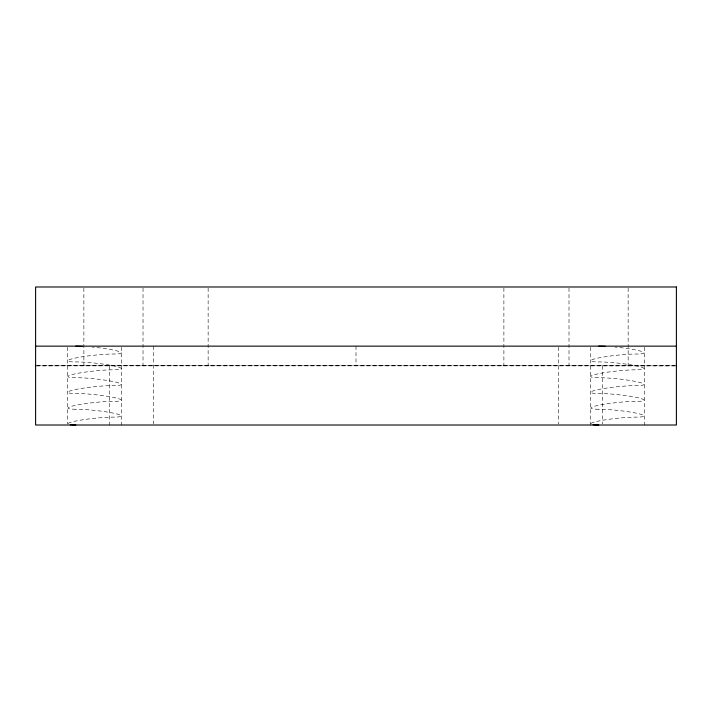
<?xml version="1.0" encoding="UTF-8"?>
<svg xmlns="http://www.w3.org/2000/svg" width="712" height="712" viewBox="0 0 712 712"><rect width="100%" height="100%" fill="white"/><g stroke="black" fill="none" stroke-linecap="round" stroke-linejoin="round"><path stroke-width="0.53" stroke-dasharray="3.56 2.67" d="M35.6 365.861L153.605 365.363L676.4 365.861L37.807 365.861M37.353 365.363L674.647 365.363M644.538 347.251L644.538 425.011M628.153 288.102L628.153 365.861M602.477 365.861L602.477 423.916M590.319 347.251L590.319 425.011M569.004 288.102L569.004 365.861M558.395 347.207L558.395 423.907M503.891 288.102L503.891 365.861M356.009 346.139L356.009 365.861M208.135 288.102L208.135 365.861M153.605 346.139L153.605 423.907M143.023 288.102L143.023 365.861M121.716 347.251L121.716 425.011M109.55 365.861L109.55 425.011M83.874 288.102L83.874 365.861M67.489 347.251L67.489 423.898M590.924 423.578A26.816 2.786 -6 0 1 608.279 419.395A26.816 2.786 -6 0 1 636.181 417.125A26.816 2.786 6 0 0 636.323 413.183A26.816 2.786 6 0 0 598.676 409.24M598.676 409.231A26.816 2.786 -6 0 1 598.525 405.297A26.816 2.786 -6 0 1 636.181 401.354A26.816 2.786 6 0 0 636.323 397.403A26.816 2.786 6 0 0 598.676 393.469A26.816 2.786 -6 0 1 598.525 389.517A26.816 2.786 -6 0 1 636.181 385.584A26.816 2.786 6 0 0 636.323 381.632A26.816 2.786 6 0 0 598.676 377.698A26.816 2.786 -6 0 1 598.525 373.747A26.816 2.786 -6 0 1 636.181 369.813A26.816 2.786 6 0 0 636.323 365.861A26.816 2.786 6 0 0 598.676 361.927A26.816 2.786 -6 0 1 598.525 357.976A26.816 2.786 -6 0 1 636.181 354.033A26.816 2.786 6 0 0 641.539 351.417A26.816 2.786 6 0 0 615.017 347.055M68.103 423.578A26.816 2.786 -6 0 1 85.458 419.395A26.816 2.786 -6 0 1 113.359 417.125A26.816 2.786 6 0 0 113.502 413.183A26.816 2.786 6 0 0 75.846 409.24M75.846 409.231A26.816 2.786 -6 0 1 75.703 405.297A26.816 2.786 -6 0 1 113.359 401.354A26.816 2.786 6 0 0 113.502 397.403A26.816 2.786 6 0 0 75.846 393.469A26.816 2.786 -6 0 1 75.703 389.517A26.816 2.786 -6 0 1 113.359 385.584A26.816 2.786 6 0 0 113.502 381.632A26.816 2.786 6 0 0 75.846 377.698A26.816 2.786 -6 0 1 75.703 373.747A26.816 2.786 -6 0 1 113.359 369.813A26.816 2.786 6 0 0 113.502 365.861A26.816 2.786 6 0 0 75.846 361.927A26.816 2.786 -6 0 1 75.703 357.976A26.816 2.786 -6 0 1 113.359 354.033A26.816 2.786 6 0 0 118.717 351.417A26.816 2.786 6 0 0 92.195 347.055"/><path stroke-width="1.07" d="M35.6 365.861L36.045 365.363M35.6 346.139L676.4 346.139M675.964 365.363L676.4 365.861M598.676 425.002A26.816 2.786 -6 0 1 593.052 424.726M598.676 346.148A26.816 2.786 6 0 1 605.431 346.344M75.846 425.002A26.816 2.786 -6 0 1 70.23 424.726M75.846 346.148A26.816 2.786 6 0 1 82.61 346.344M676.4 286.989L35.6 286.989L35.6 425.011L676.4 425.011L676.4 286.989"/></g></svg>
